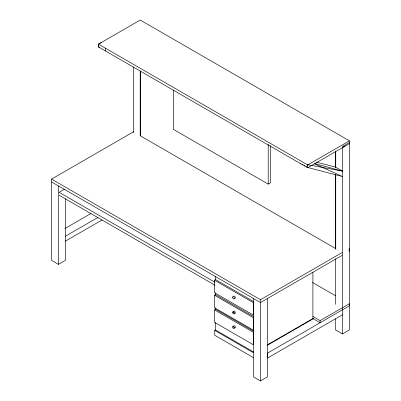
<?xml version="1.0" encoding="UTF-8"?>
<svg xmlns="http://www.w3.org/2000/svg" width="401" height="401" viewBox="0 0 401 401"><rect width="100%" height="100%" fill="white"/><g stroke="black" fill="none" stroke-linecap="round" stroke-linejoin="round"><path stroke-width="0.6" d="M307.452 165.688L307.592 164.696L342.474 171.112L335.587 167.137L316.484 162.174M98.476 46.982L98.476 44.16L140.235 20.05L349.431 140.826L349.431 143.648L307.672 167.758L98.435 46.912L98.435 44.135L101.598 42.316M65.343 198.751L65.343 260.364L58.456 264.339L51.569 260.364L51.569 179.112L133.749 131.663M64.551 189.177L59.132 192.305L215.001 282.299M64.967 228.52L91.007 213.487M65.343 236.254L98.21 217.277M65.343 241.166L101.979 220.019M173.427 90.23L173.427 129.388L268.219 184.114L270.409 182.851L270.409 145.558M98.476 44.16L307.672 164.936L349.431 140.826M342.594 147.357L345 145.969M214.505 280.214L253.317 302.625L253.317 315.081L214.505 292.67L214.505 280.214L215.563 279.602L253.833 301.697M214.505 295.251L253.317 317.657L253.317 330.118L214.505 307.707L214.505 295.251L215.563 294.64L253.833 316.735M214.505 309.868L253.317 332.274L253.317 344.73L214.505 322.324L214.505 309.868L215.563 309.256L253.833 331.351M253.572 298.56L253.572 376.975L260.46 380.95L260.475 299.717L342.113 252.585M260.46 302.534L342.113 255.407M253.572 357.712L214.761 335.301L214.761 330.409L215.497 329.988L253.768 352.083M267.492 344.78L312.91 318.559L320.098 322.71L320.098 320.62L349.336 303.742L349.336 305.833L267.582 353.091L267.582 358.008L342.474 314.77M267.161 345.381L313.497 318.635M260.46 380.95L267.347 376.975L267.347 298.56M342.474 333.953L349.361 329.973L349.361 142.54L342.474 146.515L342.474 333.953L335.587 329.973L335.587 318.73M98.435 46.912L99.638 47.223M105.383 50.902L105.323 48.11M300.705 163.493L300.986 163.568M307.652 167.483L342.474 176.53L314.359 163.743M314.429 163.553L342.474 171.112M302.028 164.169L303.071 164.771M304.113 165.372L305.156 165.974M306.199 166.575L307.241 167.177M312.534 282.494L335.802 295.933M312.91 316.469L320.098 320.62M51.569 179.112L260.475 299.717M51.569 181.934L260.475 302.544M59.132 195.237L215.001 285.231M214.761 330.409L253.572 352.815M349.141 248.53L349.141 251.352M335.742 151.102L335.742 167.357M335.742 174.861L335.742 248.645L140.325 135.819L140.325 71.418M335.587 151.287L335.587 167.533M335.587 174.405L335.587 249.377M335.587 258.75L335.587 304.359M312.91 272.374L312.91 318.559M307.672 164.936L307.672 167.758M268.219 144.335L268.219 184.114M215.563 276.249L215.563 279.602M215.497 292.72L215.497 295.206M215.497 307.627L215.497 309.492M215.497 322.534L215.497 329.988M140.205 70.947L140.205 135.924M133.317 66.967L133.317 132.571M58.456 185.924L58.456 264.339M233.598 311.462A1.248 0.722 60 0 1 235.076 311.858A1.248 0.722 60 0 1 234.68 313.331M234.455 313.236A1.248 0.722 60 0 1 233.567 311.707M233.598 296.424A1.248 0.722 60 0 1 234.605 296.264A1.248 0.722 60 0 1 235.332 297.778A1.248 0.722 60 0 1 234.455 298.199M232.55 297.256A1.248 0.722 60 0 0 233.873 298.905A1.248 0.722 60 0 0 233.873 297.141A1.248 0.722 60 0 0 232.55 297.256M233.567 326.324A1.248 0.722 60 0 0 234.896 327.968A1.248 0.722 60 0 0 234.896 326.203A1.248 0.722 60 0 0 233.567 326.324M232.55 326.91A1.248 0.722 60 0 0 233.873 328.559A1.248 0.722 60 0 0 233.873 326.79A1.248 0.722 60 0 0 232.55 326.91M232.55 312.294A1.248 0.722 60 0 0 233.873 313.943A1.248 0.722 60 0 0 233.873 312.178A1.248 0.722 60 0 0 232.55 312.294"/></g></svg>
